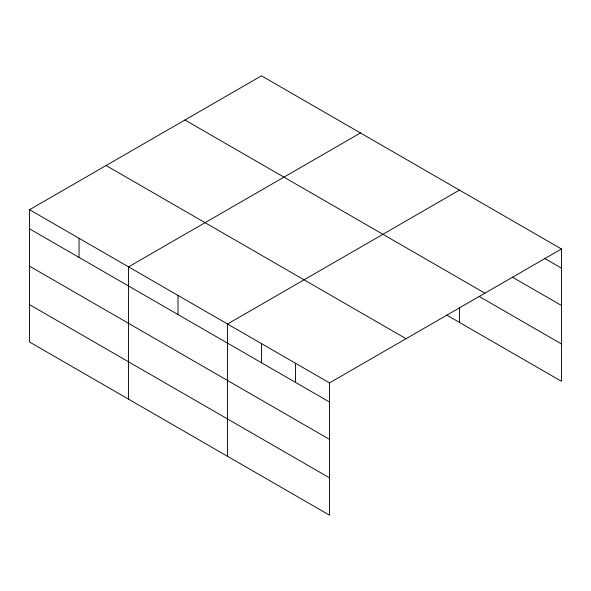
<?xml version="1.0" encoding="UTF-8"?>
<svg xmlns="http://www.w3.org/2000/svg" width="591" height="591" viewBox="0 0 591 591"><rect width="100%" height="100%" fill="white"/><g stroke="black" fill="none" stroke-linecap="round" stroke-linejoin="round"><path stroke-width="0.89" d="M329.519 439.372L329.519 382.894L29.55 209.709L29.55 342.012L329.519 515.189L329.519 439.372L29.55 266.186M446.685 315.033L561.45 381.291L561.45 248.988L261.481 75.811L29.55 209.709M360.473 132.96L128.542 266.866L128.542 399.161M459.458 190.11L227.528 324.016L227.528 456.311M329.519 382.894L561.45 248.988M544.85 258.533L561.45 268.122M512.434 277.164L561.45 305.466M184.946 119.995L484.916 293.18M479.227 296.468L561.45 343.94M106.084 165.524L406.054 338.709M29.55 228.843L329.519 402.028M29.55 304.661L329.519 477.846M459.458 307.83L459.458 322.405M295.522 363.266L295.522 382.399M261.525 343.644L261.525 362.771M178.031 295.441L178.031 314.567M79.046 238.291L79.046 257.417"/></g></svg>
